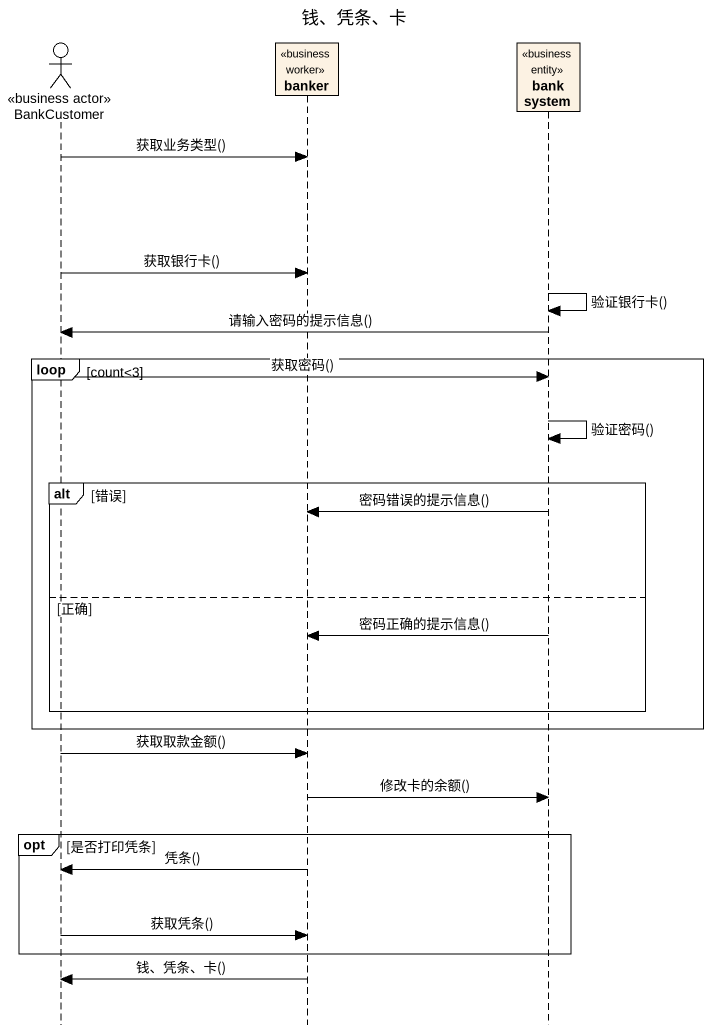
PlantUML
@startuml
title 钱、凭条、卡
hide footbox
actor BankCustomer <<business actor>>
participant banker <<business worker>>
participant "bank system" as bank_system <<business entity>>

BankCustomer -> banker : 获取业务类型()
BankCustomer -> banker : 获取银行卡()
bank_system -> bank_system : 验证银行卡()
bank_system -> BankCustomer : 请输入密码的提示信息()
loop count<3
  BankCustomer -> bank_system : 获取密码()
  bank_system -> bank_system : 验证密码()
  alt 错误
    bank_system -> banker : 密码错误的提示信息()
  else 正确
    bank_system -> banker : 密码正确的提示信息()
  end
end
BankCustomer -> banker : 获取取款金额()
banker -> bank_system : 修改卡的余额()
opt 是否打印凭条
  banker -> BankCustomer : 凭条()
  BankCustomer -> banker : 获取凭条()
end
banker -> BankCustomer : 钱、凭条、卡()
@enduml
